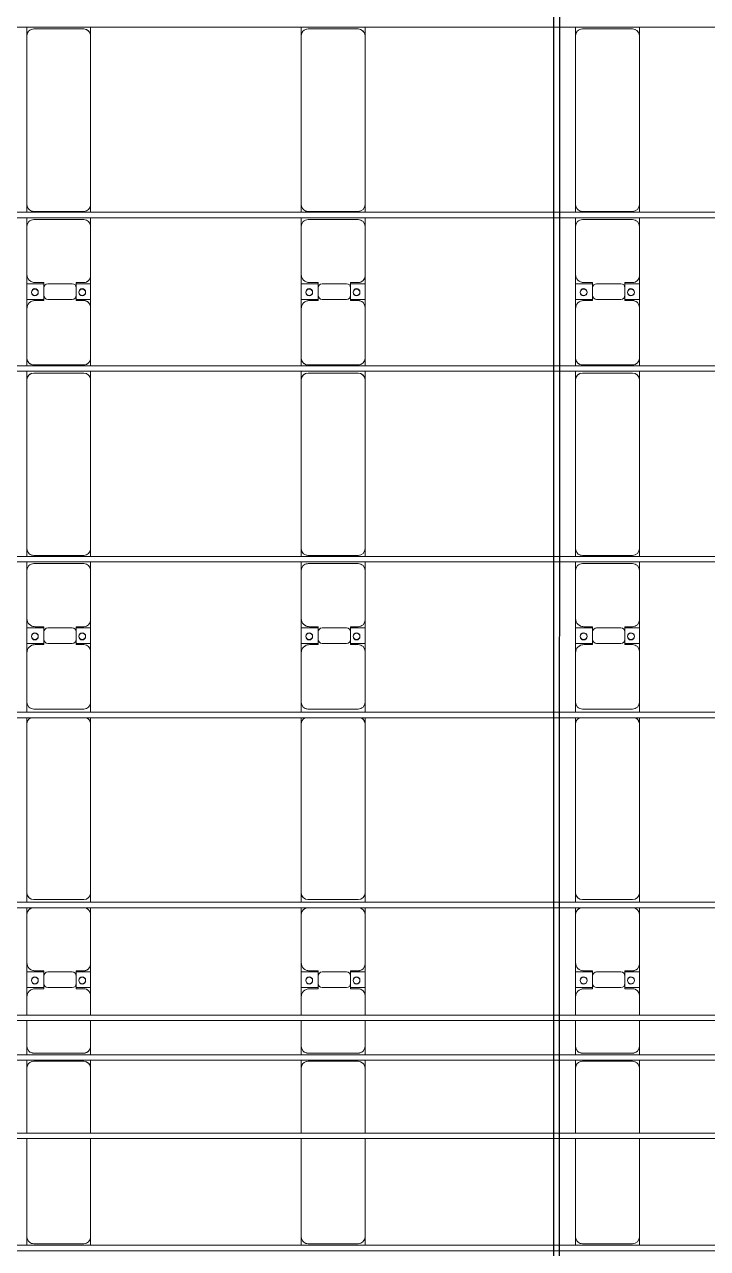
# Model space of a CAD drawing. Header units: millimetres. Extents: x -147246 to 112336, y -213734 to -86506.
# Drawn here: x -84365 to -79386, y -169893 to -160965 of the extents above; entities that cross this region are included whole.
import ezdxf

# ---------------------------------------------------------------- set-up
doc = ezdxf.new("R2010")
doc.units = ezdxf.units.MM
doc.layers.add('A-GENM', color=13, linetype='Continuous', lineweight=9)
doc.layers.add('S-BEAM', color=12, linetype='Continuous', lineweight=9)

# ---------------------------------------------------------------- blocks, each defined once
blk = doc.blocks.new('Dầm C52 - Dầm C52-18787-BỐ TRÍ KHUNG KẾT CẤU BÈ PIN 05')
at = {"layer": 'S-BEAM', "color": 1}
blk.add_line((-74474.3, 20), (74474.3, 20), dxfattribs=at)
blk = doc.blocks.new('Dầm C52 - Dầm C52-18788-BỐ TRÍ KHUNG KẾT CẤU BÈ PIN 05')
at = {"layer": 'S-BEAM', "color": 1}
for p, q in [((-74474.3, 20), (74474.3, 20)), ((74474.3, -20), (-74474.3, -20))]:
    blk.add_line(p, q, dxfattribs=at)
blk = doc.blocks.new('Dầm C52 - Dầm C52-18789-BỐ TRÍ KHUNG KẾT CẤU BÈ PIN 05')
at = {"layer": 'S-BEAM', "color": 1}
for p, q in [((-74474.3, 20), (74474.3, 20)), ((74474.3, -20), (-74474.3, -20))]:
    blk.add_line(p, q, dxfattribs=at)
blk = doc.blocks.new('Dầm C52 - Dầm C52-18790-BỐ TRÍ KHUNG KẾT CẤU BÈ PIN 05')
at = {"layer": 'S-BEAM', "color": 1}
for p, q in [((-74474.3, 20), (74474.3, 20)), ((74474.3, -20), (-74474.3, -20))]:
    blk.add_line(p, q, dxfattribs=at)
blk = doc.blocks.new('Dầm C52 - Hộp 40x60-25898-BỐ TRÍ KHUNG KẾT CẤU BÈ PIN 05')
at = {"layer": 'S-BEAM', "color": 3, "lineweight": 25}
for p, q in [((-55982.1, 20), (55982.1, 20)), ((55982.1, -20), (-55982.1, -20))]:
    blk.add_line(p, q, dxfattribs=at)
blk = doc.blocks.new('Dai phao do pin - DẢI PHAO ĐỠ PIN-V7-BỐ TRÍ KHUNG KẾT CẤU BÈ PIN 05')
at = {"layer": 'A-GENM', "color": 7}
for p, q in [((31948.5, 241.6), (32009.7, 241.6)), ((31959.7, 191.6), (31959.7, -173.4)), ((32727.3, 241.6), (32009.7, 241.6)), ((33240.3, 241.6), (32767.3, 241.6)), ((33240.3, 241.6), (33298.5, 241.6)), ((33290.3, -173.4), (33290.3, 191.6)), ((33338.5, 241.6), (33399.7, 241.6)), ((33349.7, 191.6), (33349.7, -173.4)), ((33587.3, 241.6), (33399.7, 241.6)), ((33759.7, 241.6), (33627.3, 241.6)), ((33759.7, 241.6), (33942.2, 241.6)), ((33819.7, 118.2), (33819.7, 181.6)), ((33827.8, 241.6), (34010.3, 241.6)), ((33827.8, 118.2), (33827.8, 241.6)), ((33942.2, 241.6), (33942.2, 118.2)), ((33950.3, 181.6), (33950.3, 118.2)), ((34360.3, 241.6), (34010.3, 241.6)), ((34360.3, 241.6), (34410.8, 241.6)), ((34410.3, -173.4), (34410.3, 191.6)), ((34450.8, 241.6), (34519.7, 241.6)), ((34469.7, 191.6), (34469.7, -173.4)), ((35750.3, 241.6), (34519.7, 241.6)), ((35750.3, 241.6), (35795.8, 241.6)), ((35835.8, 241.6), (35909.7, 241.6)), ((35859.7, 191.6), (35859.7, -173.4)), ((36269.7, 241.6), (35909.7, 241.6)), ((36269.7, 241.6), (36452.2, 241.6)), ((36329.7, 118.2), (36329.7, 181.6)), ((36337.8, 241.6), (36520.3, 241.6)), ((36337.8, 118.2), (36337.8, 241.6)), ((36452.2, 241.6), (36452.2, 118.2)), ((36460.3, 181.6), (36460.3, 118.2)), ((36870.3, 241.6), (36520.3, 241.6)), ((36870.3, 241.6), (36933.2, 241.6)), ((36920.3, -173.4), (36920.3, 191.6)), ((36973.2, 241.6), (37029.7, 241.6)), ((36979.7, 191.6), (36979.7, -173.4)), ((38260.3, 241.6), (37029.7, 241.6)), ((38260.3, 241.6), (38323.2, 241.6)), ((38310.3, -173.4), (38310.3, 191.6)), ((38363.2, 241.6), (38419.7, 241.6)), ((38369.7, 191.6), (38369.7, -173.4)), ((38779.7, 241.6), (38419.7, 241.6)), ((38779.7, 241.6), (38962.2, 241.6)), ((38839.7, 118.2), (38839.7, 181.6)), ((38847.8, 241.6), (39030.3, 241.6)), ((38847.8, 118.2), (38847.8, 241.6)), ((38962.2, 241.6), (38962.2, 118.2)), ((38970.3, 181.6), (38970.3, 118.2)), ((39380.3, 241.6), (39030.3, 241.6)), ((39380.3, 241.6), (39443.2, 241.6)), ((39430.3, -173.4), (39430.3, 191.6)), ((39483.2, 241.6), (39539.7, 241.6)), ((39489.7, 191.6), (39489.7, -173.4)), ((40770.3, 241.6), (39539.7, 241.6)), ((40770.3, 241.6), (40833.2, 241.6)), ((40820.3, -173.4), (40820.3, 191.6)), ((33912.2, 118.2), (33819.7, 118.2)), ((33950.3, 118.2), (33857.8, 118.2)), ((36422.2, 118.2), (36329.7, 118.2)), ((36460.3, 118.2), (36367.8, 118.2)), ((38932.2, 118.2), (38839.7, 118.2)), ((38970.3, 118.2), (38877.8, 118.2)), ((33827.8, 88.2), (33827.8, -88.2)), ((33942.2, -88.2), (33942.2, 88.2)), ((36337.8, 88.2), (36337.8, -88.2)), ((36452.2, -88.2), (36452.2, 88.2)), ((38847.8, 88.2), (38847.8, -88.2)), ((38962.2, -88.2), (38962.2, 88.2)), ((33819.7, -173.4), (33819.7, -118.2)), ((33819.7, -118.2), (33912.2, -118.2)), ((33827.8, -223.4), (33827.8, -118.2)), ((33857.8, -118.2), (33950.3, -118.2)), ((33942.2, -118.2), (33942.2, -223.4)), ((33950.3, -118.2), (33950.3, -173.4)), ((36329.7, -173.4), (36329.7, -118.2)), ((36329.7, -118.2), (36422.2, -118.2)), ((36337.8, -223.4), (36337.8, -118.2)), ((36367.8, -118.2), (36460.3, -118.2)), ((36452.2, -118.2), (36452.2, -223.4)), ((36460.3, -118.2), (36460.3, -173.4)), ((38839.7, -173.4), (38839.7, -118.2)), ((38839.7, -118.2), (38932.2, -118.2)), ((38847.8, -223.4), (38847.8, -118.2)), ((38877.8, -118.2), (38970.3, -118.2)), ((38962.2, -118.2), (38962.2, -223.4)), ((38970.3, -118.2), (38970.3, -173.4)), ((32009.7, -223.4), (31948.5, -223.4)), ((32009.7, -223.4), (32727.3, -223.4)), ((32767.3, -223.4), (33240.3, -223.4)), ((33298.5, -223.4), (33240.3, -223.4)), ((33399.7, -223.4), (33338.5, -223.4)), ((33399.7, -223.4), (33587.3, -223.4)), ((33627.3, -223.4), (33769.7, -223.4)), ((33942.2, -223.4), (33769.7, -223.4)), ((34000.3, -223.4), (33827.8, -223.4)), ((34000.3, -223.4), (34360.3, -223.4)), ((34410.8, -223.4), (34360.3, -223.4)), ((34519.7, -223.4), (34450.8, -223.4)), ((34519.7, -223.4), (35750.3, -223.4)), ((35795.8, -223.4), (35750.3, -223.4)), ((35909.7, -223.4), (35835.8, -223.4)), ((35909.7, -223.4), (36279.7, -223.4)), ((36452.2, -223.4), (36279.7, -223.4)), ((36510.3, -223.4), (36337.8, -223.4)), ((36510.3, -223.4), (36870.3, -223.4)), ((36933.2, -223.4), (36870.3, -223.4)), ((37029.7, -223.4), (36973.2, -223.4)), ((37029.7, -223.4), (38260.3, -223.4)), ((38323.2, -223.4), (38260.3, -223.4)), ((38419.7, -223.4), (38363.2, -223.4)), ((38419.7, -223.4), (38789.7, -223.4)), ((38962.2, -223.4), (38791, -223.4)), ((39020.3, -223.4), (38847.8, -223.4)), ((39020.3, -223.4), (39380.3, -223.4)), ((39443.2, -223.4), (39380.3, -223.4)), ((39539.7, -223.4), (39483.2, -223.4)), ((39539.7, -223.4), (40770.3, -223.4)), ((40833.2, -223.4), (40770.3, -223.4))]:
    blk.add_line(p, q, dxfattribs=at)
for centre, radius, start, end in [((32009.7, 191.6), 50, 90, 180), ((32009.7, 191.6), 50, 105, 180), ((33240.3, 191.6), 50, 360, 90), ((33240.3, 191.6), 50, 15, 90), ((33399.7, 191.6), 50, 90, 180), ((33399.7, 191.6), 50, 135, 180), ((33759.7, 181.6), 60, 360, 90), ((33759.7, 181.6), 60, 360, 30), ((33878.6, 183.2), 25, 0, 180), ((33878.6, 183.2), 25, 180, 0), ((33881.4, 183.2), 25, 0, 180), ((33881.4, 183.2), 25, 180, 0), ((34010.3, 181.6), 60, 90, 180), ((34010.3, 181.6), 60, 150, 180), ((34360.3, 191.6), 50, 360, 90), ((34360.3, 191.6), 50, 360, 45), ((34519.7, 191.6), 50, 90, 180), ((34519.7, 191.6), 50, 105, 180), ((35750.3, 191.6), 50, 30, 90), ((35750.3, 191.6), 50, 30, 90), ((35909.7, 191.6), 50, 90, 180), ((35909.7, 191.6), 50, 135, 180), ((36269.7, 181.6), 60, 360, 90), ((36269.7, 181.6), 60, 360, 30), ((36388.6, 183.2), 25, 0, 180), ((36388.6, 183.2), 25, 180, 0), ((36391.4, 183.2), 25, 0, 180), ((36391.4, 183.2), 25, 180, 0), ((36520.3, 181.6), 60, 90, 180), ((36520.3, 181.6), 60, 150, 180), ((36870.3, 191.6), 50, 0, 90), ((36870.3, 191.6), 50, 0, 45), ((37029.7, 191.6), 50, 90, 180), ((37029.7, 191.6), 50, 105, 180), ((38260.3, 191.6), 50, 360, 90), ((38260.3, 191.6), 50, 15, 90), ((38419.7, 191.6), 50, 90, 180), ((38419.7, 191.6), 50, 135, 180), ((38779.7, 181.6), 60, 360, 90), ((38779.7, 181.6), 60, 360, 30), ((38898.6, 183.2), 25, 0, 180), ((38898.6, 183.2), 25, 180, 360), ((38901.4, 183.2), 25, 360, 180), ((38901.4, 183.2), 25, 180, 360), ((39030.3, 181.6), 60, 90, 180), ((39030.3, 181.6), 60, 150, 180), ((39380.3, 191.6), 50, 0, 90), ((39380.3, 191.6), 50, 0, 45), ((39539.7, 191.6), 50, 90, 180), ((39539.7, 191.6), 50, 105, 180), ((40770.3, 191.6), 50, 0, 90), ((40770.3, 191.6), 50, 15, 90), ((33857.8, 88.2), 30, 90, 180), ((33912.2, 88.2), 30, 360, 90), ((36367.8, 88.2), 30, 90, 180), ((36422.2, 88.2), 30, 0, 90), ((38877.8, 88.2), 30, 90, 180), ((38932.2, 88.2), 30, 0, 90), ((33857.8, -88.2), 30, 180, 270), ((33912.2, -88.2), 30, 270, 360), ((36367.8, -88.2), 30, 180, 270), ((36422.2, -88.2), 30, 270, 360), ((38877.8, -88.2), 30, 180, 270), ((38932.2, -88.2), 30, 270, 0), ((32009.7, -173.4), 50, 180, 270), ((32009.7, -173.4), 50, 180, 270), ((33240.3, -173.4), 50, 270, 0), ((33240.3, -173.4), 50, 285, 0), ((33399.7, -173.4), 50, 180, 270), ((33399.7, -173.4), 50, 180, 225), ((33769.7, -173.4), 50, 270, 360), ((33769.7, -173.4), 50, 315, 360), ((33878.6, -161.8), 25, 0, 180), ((33878.6, -161.8), 25, 180, 0), ((33881.4, -161.8), 25, 0, 180), ((33881.4, -161.8), 25, 180, 0), ((34000.3, -173.4), 50, 180, 270), ((34000.3, -173.4), 50, 180, 225), ((34360.3, -173.4), 50, 270, 0), ((34360.3, -173.4), 50, 315, 360), ((34519.7, -173.4), 50, 180, 270), ((34519.7, -173.4), 50, 180, 270), ((35909.7, -173.4), 50, 180, 270), ((35909.7, -173.4), 50, 180, 225), ((36279.7, -173.4), 50, 270, 360), ((36279.7, -173.4), 50, 315, 0), ((36388.6, -161.8), 25, 0, 180), ((36388.6, -161.8), 25, 180, 0), ((36391.4, -161.8), 25, 0, 180), ((36391.4, -161.8), 25, 180, 0), ((36510.3, -173.4), 50, 180, 270), ((36510.3, -173.4), 50, 180, 225), ((36870.3, -173.4), 50, 270, 0), ((36870.3, -173.4), 50, 315, 360), ((37029.7, -173.4), 50, 180, 270), ((37029.7, -173.4), 50, 180, 270), ((38260.3, -173.4), 50, 270, 360), ((38260.3, -173.4), 50, 285, 360), ((38419.7, -173.4), 50, 180, 270), ((38419.7, -173.4), 50, 180, 225), ((38789.7, -173.4), 50, 270, 0), ((38789.7, -173.4), 50, 315, 0), ((38898.6, -161.8), 25, 360, 180), ((38898.6, -161.8), 25, 180, 360), ((38901.4, -161.8), 25, 0, 180), ((38901.4, -161.8), 25, 180, 360), ((39020.3, -173.4), 50, 180, 270), ((39020.3, -173.4), 50, 180, 225), ((39380.3, -173.4), 50, 270, 0), ((39380.3, -173.4), 50, 315, 0), ((39539.7, -173.4), 50, 180, 270), ((39539.7, -173.4), 50, 180, 270), ((40770.3, -173.4), 50, 270, 360), ((40770.3, -173.4), 50, 285, 0), ((35750.3, -173.4), 50, 270, 330), ((35750.3, -173.4), 50, 285, 330)]:
    blk.add_arc(centre, radius, start, end, dxfattribs=at)
blk = doc.blocks.new('Dai phao do pin - DẢI PHAO ĐỠ PIN-V8-BỐ TRÍ KHUNG KẾT CẤU BÈ PIN 05')
at = {"layer": 'A-GENM', "color": 7}
for p, q in [((31948.5, 241.6), (32009.7, 241.6)), ((31959.7, 191.6), (31959.7, -173.4)), ((32727.3, 241.6), (32009.7, 241.6)), ((33240.3, 241.6), (32767.3, 241.6)), ((33240.3, 241.6), (33298.5, 241.6)), ((33290.3, -173.4), (33290.3, 191.6)), ((33338.5, 241.6), (33399.7, 241.6)), ((33349.7, 191.6), (33349.7, -173.4)), ((33587.3, 241.6), (33399.7, 241.6)), ((33759.7, 241.6), (33627.3, 241.6)), ((33759.7, 241.6), (33942.2, 241.6)), ((33819.7, 118.2), (33819.7, 181.6)), ((33827.8, 241.6), (34010.3, 241.6)), ((33827.8, 118.2), (33827.8, 241.6)), ((33942.2, 241.6), (33942.2, 118.2)), ((33950.3, 181.6), (33950.3, 118.2)), ((34360.3, 241.6), (34010.3, 241.6)), ((34360.3, 241.6), (34410.8, 241.6)), ((34410.3, -173.4), (34410.3, 191.6)), ((34450.8, 241.6), (34519.7, 241.6)), ((34469.7, 191.6), (34469.7, -173.4)), ((35750.3, 241.6), (34519.7, 241.6)), ((35750.3, 241.6), (35795.8, 241.6)), ((35835.8, 241.6), (35909.7, 241.6)), ((35859.7, 191.6), (35859.7, -173.4)), ((36269.7, 241.6), (35909.7, 241.6)), ((36269.7, 241.6), (36452.2, 241.6)), ((36329.7, 118.2), (36329.7, 181.6)), ((36337.8, 241.6), (36520.3, 241.6)), ((36337.8, 118.2), (36337.8, 241.6)), ((36452.2, 241.6), (36452.2, 118.2)), ((36460.3, 181.6), (36460.3, 118.2)), ((36870.3, 241.6), (36520.3, 241.6)), ((36870.3, 241.6), (36933.2, 241.6)), ((36920.3, -173.4), (36920.3, 191.6)), ((36973.2, 241.6), (37029.7, 241.6)), ((36979.7, 191.6), (36979.7, -173.4)), ((38260.3, 241.6), (37029.7, 241.6)), ((38260.3, 241.6), (38323.2, 241.6)), ((38310.3, -173.4), (38310.3, 191.6)), ((38363.2, 241.6), (38419.7, 241.6)), ((38369.7, 191.6), (38369.7, -173.4)), ((38779.7, 241.6), (38419.7, 241.6)), ((38779.7, 241.6), (38962.2, 241.6)), ((38839.7, 118.2), (38839.7, 181.6)), ((38847.8, 241.6), (39030.3, 241.6)), ((38847.8, 118.2), (38847.8, 241.6)), ((38962.2, 241.6), (38962.2, 118.2)), ((38970.3, 181.6), (38970.3, 118.2)), ((39380.3, 241.6), (39030.3, 241.6)), ((39380.3, 241.6), (39443.2, 241.6)), ((39430.3, -173.4), (39430.3, 191.6)), ((39483.2, 241.6), (39539.7, 241.6)), ((39489.7, 191.6), (39489.7, -173.4)), ((40770.3, 241.6), (39539.7, 241.6)), ((40770.3, 241.6), (40833.2, 241.6)), ((40820.3, -173.4), (40820.3, 191.6)), ((33912.2, 118.2), (33819.7, 118.2)), ((33950.3, 118.2), (33857.8, 118.2)), ((36422.2, 118.2), (36329.7, 118.2)), ((36460.3, 118.2), (36367.8, 118.2)), ((38932.2, 118.2), (38839.7, 118.2)), ((38970.3, 118.2), (38877.8, 118.2)), ((33827.8, 88.2), (33827.8, -88.2)), ((33942.2, -88.2), (33942.2, 88.2)), ((36337.8, 88.2), (36337.8, -88.2)), ((36452.2, -88.2), (36452.2, 88.2)), ((38847.8, 88.2), (38847.8, -88.2)), ((38962.2, -88.2), (38962.2, 88.2)), ((33819.7, -173.4), (33819.7, -118.2)), ((33819.7, -118.2), (33912.2, -118.2)), ((33827.8, -223.4), (33827.8, -118.2)), ((33857.8, -118.2), (33950.3, -118.2)), ((33942.2, -118.2), (33942.2, -223.4)), ((33950.3, -118.2), (33950.3, -173.4)), ((36329.7, -173.4), (36329.7, -118.2)), ((36329.7, -118.2), (36422.2, -118.2)), ((36337.8, -223.4), (36337.8, -118.2)), ((36367.8, -118.2), (36460.3, -118.2)), ((36452.2, -118.2), (36452.2, -223.4)), ((36460.3, -118.2), (36460.3, -173.4)), ((38839.7, -173.4), (38839.7, -118.2)), ((38839.7, -118.2), (38932.2, -118.2)), ((38847.8, -223.4), (38847.8, -118.2)), ((38877.8, -118.2), (38970.3, -118.2)), ((38962.2, -118.2), (38962.2, -223.4)), ((38970.3, -118.2), (38970.3, -173.4)), ((32009.7, -223.4), (31948.5, -223.4)), ((32009.7, -223.4), (32727.3, -223.4)), ((32767.3, -223.4), (33240.3, -223.4)), ((33298.5, -223.4), (33240.3, -223.4)), ((33399.7, -223.4), (33338.5, -223.4)), ((33399.7, -223.4), (33587.3, -223.4)), ((33627.3, -223.4), (33769.7, -223.4)), ((33942.2, -223.4), (33769.7, -223.4)), ((34000.3, -223.4), (33827.8, -223.4)), ((34000.3, -223.4), (34360.3, -223.4)), ((34410.8, -223.4), (34360.3, -223.4)), ((34519.7, -223.4), (34450.8, -223.4)), ((34519.7, -223.4), (35750.3, -223.4)), ((35795.8, -223.4), (35750.3, -223.4)), ((35909.7, -223.4), (35835.8, -223.4)), ((35909.7, -223.4), (36279.7, -223.4)), ((36452.2, -223.4), (36279.7, -223.4)), ((36510.3, -223.4), (36337.8, -223.4)), ((36510.3, -223.4), (36870.3, -223.4)), ((36933.2, -223.4), (36870.3, -223.4)), ((37029.7, -223.4), (36973.2, -223.4)), ((37029.7, -223.4), (38260.3, -223.4)), ((38323.2, -223.4), (38260.3, -223.4)), ((38419.7, -223.4), (38363.2, -223.4)), ((38419.7, -223.4), (38789.7, -223.4)), ((38962.2, -223.4), (38791, -223.4)), ((39020.3, -223.4), (38847.8, -223.4)), ((39020.3, -223.4), (39380.3, -223.4)), ((39443.2, -223.4), (39380.3, -223.4)), ((39539.7, -223.4), (39483.2, -223.4)), ((39539.7, -223.4), (40770.3, -223.4)), ((40833.2, -223.4), (40770.3, -223.4))]:
    blk.add_line(p, q, dxfattribs=at)
for centre, radius, start, end in [((32009.7, 191.6), 50, 90, 180), ((32009.7, 191.6), 50, 105, 180), ((33240.3, 191.6), 50, 360, 90), ((33240.3, 191.6), 50, 15, 90), ((33399.7, 191.6), 50, 90, 180), ((33399.7, 191.6), 50, 135, 180), ((33759.7, 181.6), 60, 360, 90), ((33759.7, 181.6), 60, 360, 30), ((33878.6, 183.2), 25, 0, 180), ((33878.6, 183.2), 25, 180, 0), ((33881.4, 183.2), 25, 0, 180), ((33881.4, 183.2), 25, 180, 0), ((34010.3, 181.6), 60, 90, 180), ((34010.3, 181.6), 60, 150, 180), ((34360.3, 191.6), 50, 360, 90), ((34360.3, 191.6), 50, 6.15544, 45), ((34519.7, 191.6), 50, 90, 180), ((34519.7, 191.6), 50, 105, 173.84428), ((35750.3, 191.6), 50, 30, 90), ((35750.3, 191.6), 50, 30, 90), ((35909.7, 191.6), 50, 90, 180), ((35909.7, 191.6), 50, 135, 173.83784), ((36269.7, 181.6), 60, 360, 90), ((36269.7, 181.6), 60, 360, 30), ((36388.6, 183.2), 25, 0, 180), ((36388.6, 183.2), 25, 180, 0), ((36391.4, 183.2), 25, 0, 180), ((36391.4, 183.2), 25, 180, 0), ((36520.3, 181.6), 60, 90, 180), ((36520.3, 181.6), 60, 150, 180), ((36870.3, 191.6), 50, 0, 90), ((36870.3, 191.6), 50, 6.16707, 45), ((37029.7, 191.6), 50, 90, 180), ((37029.7, 191.6), 50, 105, 173.83265), ((38260.3, 191.6), 50, 360, 90), ((38260.3, 191.6), 50, 15, 90), ((38419.7, 191.6), 50, 90, 180), ((38419.7, 191.6), 50, 135, 173.82621), ((38779.7, 181.6), 60, 360, 90), ((38779.7, 181.6), 60, 360, 30), ((38898.6, 183.2), 25, 0, 180), ((38898.6, 183.2), 25, 180, 360), ((38901.4, 183.2), 25, 360, 180), ((38901.4, 183.2), 25, 180, 360), ((39030.3, 181.6), 60, 90, 180), ((39030.3, 181.6), 60, 150, 180), ((39380.3, 191.6), 50, 0, 90), ((39380.3, 191.6), 50, 0, 45), ((39539.7, 191.6), 50, 90, 180), ((39539.7, 191.6), 50, 105, 180), ((40770.3, 191.6), 50, 0, 90), ((40770.3, 191.6), 50, 15, 90), ((33857.8, 88.2), 30, 90, 180), ((33912.2, 88.2), 30, 360, 90), ((36367.8, 88.2), 30, 90, 180), ((36422.2, 88.2), 30, 0, 90), ((38877.8, 88.2), 30, 90, 180), ((38932.2, 88.2), 30, 0, 90), ((33857.8, -88.2), 30, 180, 270), ((33912.2, -88.2), 30, 270, 360), ((36367.8, -88.2), 30, 180, 270), ((36422.2, -88.2), 30, 270, 360), ((38877.8, -88.2), 30, 180, 270), ((38932.2, -88.2), 30, 270, 0), ((32009.7, -173.4), 50, 180, 270), ((32009.7, -173.4), 50, 180, 270), ((33240.3, -173.4), 50, 270, 0), ((33240.3, -173.4), 50, 285, 0), ((33399.7, -173.4), 50, 180, 270), ((33399.7, -173.4), 50, 180, 225), ((33769.7, -173.4), 50, 270, 360), ((33769.7, -173.4), 50, 315, 360), ((33878.6, -161.8), 25, 0, 180), ((33878.6, -161.8), 25, 180, 0), ((33881.4, -161.8), 25, 0, 180), ((33881.4, -161.8), 25, 180, 0), ((34000.3, -173.4), 50, 180, 270), ((34000.3, -173.4), 50, 180, 225), ((34360.3, -173.4), 50, 270, 0), ((34360.3, -173.4), 50, 315, 360), ((34519.7, -173.4), 50, 180, 270), ((34519.7, -173.4), 50, 180, 270), ((35909.7, -173.4), 50, 180, 270), ((35909.7, -173.4), 50, 180, 225), ((36279.7, -173.4), 50, 270, 360), ((36279.7, -173.4), 50, 315, 0), ((36388.6, -161.8), 25, 0, 180), ((36388.6, -161.8), 25, 180, 0), ((36391.4, -161.8), 25, 0, 180), ((36391.4, -161.8), 25, 180, 0), ((36510.3, -173.4), 50, 180, 270), ((36510.3, -173.4), 50, 180, 225), ((36870.3, -173.4), 50, 270, 0), ((36870.3, -173.4), 50, 315, 360), ((37029.7, -173.4), 50, 180, 270), ((37029.7, -173.4), 50, 180, 270), ((38260.3, -173.4), 50, 270, 360), ((38260.3, -173.4), 50, 285, 360), ((38419.7, -173.4), 50, 180, 270), ((38419.7, -173.4), 50, 180, 225), ((38789.7, -173.4), 50, 270, 0), ((38789.7, -173.4), 50, 315, 0), ((38898.6, -161.8), 25, 360, 180), ((38898.6, -161.8), 25, 180, 360), ((38901.4, -161.8), 25, 0, 180), ((38901.4, -161.8), 25, 180, 360), ((39020.3, -173.4), 50, 180, 270), ((39020.3, -173.4), 50, 180, 225), ((39380.3, -173.4), 50, 270, 0), ((39380.3, -173.4), 50, 315, 0), ((39539.7, -173.4), 50, 180, 270), ((39539.7, -173.4), 50, 180, 270), ((40770.3, -173.4), 50, 270, 360), ((40770.3, -173.4), 50, 285, 0), ((35750.3, -173.4), 50, 270, 330), ((35750.3, -173.4), 50, 285, 330)]:
    blk.add_arc(centre, radius, start, end, dxfattribs=at)
blk = doc.blocks.new('Dai phao do pin - DẢI PHAO ĐỠ PIN-V9-BỐ TRÍ KHUNG KẾT CẤU BÈ PIN 05')
at = {"layer": 'A-GENM', "color": 7}
for p, q in [((31948.5, 241.6), (32009.7, 241.6)), ((31959.7, 191.6), (31959.7, -173.4)), ((32727.3, 241.6), (32009.7, 241.6)), ((33240.3, 241.6), (32767.3, 241.6)), ((33240.3, 241.6), (33298.5, 241.6)), ((33290.3, -173.4), (33290.3, 191.6)), ((33338.5, 241.6), (33399.7, 241.6)), ((33349.7, 191.6), (33349.7, -173.4)), ((33587.3, 241.6), (33399.7, 241.6)), ((33759.7, 241.6), (33627.3, 241.6)), ((33759.7, 241.6), (33942.2, 241.6)), ((33819.7, 118.2), (33819.7, 181.6)), ((33827.8, 241.6), (34010.3, 241.6)), ((33827.8, 118.2), (33827.8, 241.6)), ((33942.2, 241.6), (33942.2, 118.2)), ((33950.3, 181.6), (33950.3, 118.2)), ((34360.3, 241.6), (34010.3, 241.6)), ((34360.3, 241.6), (34410.8, 241.6)), ((34410.3, -173.4), (34410.3, 191.6)), ((34450.8, 241.6), (34519.7, 241.6)), ((34469.7, 191.6), (34469.7, -173.4)), ((35750.3, 241.6), (34519.7, 241.6)), ((35750.3, 241.6), (35795.8, 241.6)), ((35835.8, 241.6), (35909.7, 241.6)), ((35859.7, 191.6), (35859.7, -173.4)), ((36269.7, 241.6), (35909.7, 241.6)), ((36269.7, 241.6), (36452.2, 241.6)), ((36329.7, 118.2), (36329.7, 181.6)), ((36337.8, 241.6), (36520.3, 241.6)), ((36337.8, 118.2), (36337.8, 241.6)), ((36452.2, 241.6), (36452.2, 118.2)), ((36460.3, 181.6), (36460.3, 118.2)), ((36870.3, 241.6), (36520.3, 241.6)), ((36870.3, 241.6), (36933.2, 241.6)), ((36920.3, -173.4), (36920.3, 191.6)), ((36973.2, 241.6), (37029.7, 241.6)), ((36979.7, 191.6), (36979.7, -173.4)), ((38260.3, 241.6), (37029.7, 241.6)), ((38260.3, 241.6), (38323.2, 241.6)), ((38310.3, -173.4), (38310.3, 191.6)), ((38363.2, 241.6), (38419.7, 241.6)), ((38369.7, 191.6), (38369.7, -173.4)), ((38779.7, 241.6), (38419.7, 241.6)), ((38779.7, 241.6), (38962.2, 241.6)), ((38839.7, 118.2), (38839.7, 181.6)), ((38847.8, 241.6), (39030.3, 241.6)), ((38847.8, 118.2), (38847.8, 241.6)), ((38962.2, 241.6), (38962.2, 118.2)), ((38970.3, 181.6), (38970.3, 118.2)), ((39380.3, 241.6), (39030.3, 241.6)), ((39380.3, 241.6), (39443.2, 241.6)), ((39430.3, -173.4), (39430.3, 191.6)), ((39483.2, 241.6), (39539.7, 241.6)), ((39489.7, 191.6), (39489.7, -173.4)), ((40770.3, 241.6), (39539.7, 241.6)), ((40770.3, 241.6), (40833.2, 241.6)), ((40820.3, -173.4), (40820.3, 191.6)), ((33912.2, 118.2), (33819.7, 118.2)), ((33950.3, 118.2), (33857.8, 118.2)), ((36422.2, 118.2), (36329.7, 118.2)), ((36460.3, 118.2), (36367.8, 118.2)), ((38932.2, 118.2), (38839.7, 118.2)), ((38970.3, 118.2), (38877.8, 118.2)), ((33827.8, 88.2), (33827.8, -88.2)), ((33942.2, -88.2), (33942.2, 88.2)), ((36337.8, 88.2), (36337.8, -88.2)), ((36452.2, -88.2), (36452.2, 88.2)), ((38847.8, 88.2), (38847.8, -88.2)), ((38962.2, -88.2), (38962.2, 88.2)), ((33819.7, -173.4), (33819.7, -118.2)), ((33819.7, -118.2), (33912.2, -118.2)), ((33827.8, -223.4), (33827.8, -118.2)), ((33857.8, -118.2), (33950.3, -118.2)), ((33942.2, -118.2), (33942.2, -223.4)), ((33950.3, -118.2), (33950.3, -173.4)), ((36329.7, -173.4), (36329.7, -118.2)), ((36329.7, -118.2), (36422.2, -118.2)), ((36337.8, -223.4), (36337.8, -118.2)), ((36367.8, -118.2), (36460.3, -118.2)), ((36452.2, -118.2), (36452.2, -223.4)), ((36460.3, -118.2), (36460.3, -173.4)), ((38839.7, -173.4), (38839.7, -118.2)), ((38839.7, -118.2), (38932.2, -118.2)), ((38847.8, -223.4), (38847.8, -118.2)), ((38877.8, -118.2), (38970.3, -118.2)), ((38962.2, -118.2), (38962.2, -223.4)), ((38970.3, -118.2), (38970.3, -173.4)), ((32009.7, -223.4), (31948.5, -223.4)), ((32009.7, -223.4), (32727.3, -223.4)), ((32767.3, -223.4), (33240.3, -223.4)), ((33298.5, -223.4), (33240.3, -223.4)), ((33399.7, -223.4), (33338.5, -223.4)), ((33399.7, -223.4), (33587.3, -223.4)), ((33627.3, -223.4), (33769.7, -223.4)), ((33942.2, -223.4), (33769.7, -223.4)), ((34000.3, -223.4), (33827.8, -223.4)), ((34000.3, -223.4), (34360.3, -223.4)), ((34410.8, -223.4), (34360.3, -223.4)), ((34519.7, -223.4), (34450.8, -223.4)), ((34519.7, -223.4), (35750.3, -223.4)), ((35795.8, -223.4), (35750.3, -223.4)), ((35909.7, -223.4), (35835.8, -223.4)), ((35909.7, -223.4), (36279.7, -223.4)), ((36452.2, -223.4), (36279.7, -223.4)), ((36510.3, -223.4), (36337.8, -223.4)), ((36510.3, -223.4), (36870.3, -223.4)), ((36933.2, -223.4), (36870.3, -223.4)), ((37029.7, -223.4), (36973.2, -223.4)), ((37029.7, -223.4), (38260.3, -223.4)), ((38323.2, -223.4), (38260.3, -223.4)), ((38419.7, -223.4), (38363.2, -223.4)), ((38419.7, -223.4), (38789.7, -223.4)), ((38962.2, -223.4), (38791, -223.4)), ((39020.3, -223.4), (38847.8, -223.4)), ((39020.3, -223.4), (39380.3, -223.4)), ((39443.2, -223.4), (39380.3, -223.4)), ((39539.7, -223.4), (39483.2, -223.4)), ((39539.7, -223.4), (40770.3, -223.4)), ((40833.2, -223.4), (40770.3, -223.4))]:
    blk.add_line(p, q, dxfattribs=at)
for centre, radius, start, end in [((32009.7, 191.6), 50, 90, 180), ((32009.7, 191.6), 50, 105, 180), ((33240.3, 191.6), 50, 360, 90), ((33240.3, 191.6), 50, 15, 90), ((33399.7, 191.6), 50, 90, 180), ((33399.7, 191.6), 50, 135, 180), ((33759.7, 181.6), 60, 360, 90), ((33759.7, 181.6), 60, 360, 30), ((33878.6, 183.2), 25, 0, 180), ((33878.6, 183.2), 25, 180, 0), ((33881.4, 183.2), 25, 0, 180), ((33881.4, 183.2), 25, 180, 0), ((34010.3, 181.6), 60, 90, 180), ((34010.3, 181.6), 60, 150, 180), ((34360.3, 191.6), 50, 360, 90), ((34360.3, 191.6), 50, 360, 45), ((34519.7, 191.6), 50, 90, 180), ((34519.7, 191.6), 50, 105, 180), ((35750.3, 191.6), 50, 30, 90), ((35750.3, 191.6), 50, 30, 90), ((35909.7, 191.6), 50, 90, 180), ((35909.7, 191.6), 50, 135, 180), ((36269.7, 181.6), 60, 360, 90), ((36269.7, 181.6), 60, 360, 30), ((36388.6, 183.2), 25, 0, 180), ((36388.6, 183.2), 25, 180, 0), ((36391.4, 183.2), 25, 0, 180), ((36391.4, 183.2), 25, 180, 0), ((36520.3, 181.6), 60, 90, 180), ((36520.3, 181.6), 60, 150, 180), ((36870.3, 191.6), 50, 0, 90), ((36870.3, 191.6), 50, 0, 45), ((37029.7, 191.6), 50, 90, 180), ((37029.7, 191.6), 50, 105, 180), ((38260.3, 191.6), 50, 360, 90), ((38260.3, 191.6), 50, 15, 90), ((38419.7, 191.6), 50, 90, 180), ((38419.7, 191.6), 50, 135, 180), ((38779.7, 181.6), 60, 360, 90), ((38779.7, 181.6), 60, 360, 30), ((38898.6, 183.2), 25, 0, 180), ((38898.6, 183.2), 25, 180, 360), ((38901.4, 183.2), 25, 360, 180), ((38901.4, 183.2), 25, 180, 360), ((39030.3, 181.6), 60, 90, 180), ((39030.3, 181.6), 60, 150, 180), ((39380.3, 191.6), 50, 0, 90), ((39380.3, 191.6), 50, 0, 45), ((39539.7, 191.6), 50, 90, 180), ((39539.7, 191.6), 50, 105, 180), ((40770.3, 191.6), 50, 0, 90), ((40770.3, 191.6), 50, 15, 90), ((33857.8, 88.2), 30, 90, 180), ((33912.2, 88.2), 30, 360, 90), ((36367.8, 88.2), 30, 90, 180), ((36422.2, 88.2), 30, 0, 90), ((38877.8, 88.2), 30, 90, 180), ((38932.2, 88.2), 30, 0, 90), ((33857.8, -88.2), 30, 180, 270), ((33912.2, -88.2), 30, 270, 360), ((36367.8, -88.2), 30, 180, 270), ((36422.2, -88.2), 30, 270, 360), ((38877.8, -88.2), 30, 180, 270), ((38932.2, -88.2), 30, 270, 0), ((32009.7, -173.4), 50, 180, 270), ((32009.7, -173.4), 50, 180, 270), ((33240.3, -173.4), 50, 270, 0), ((33240.3, -173.4), 50, 285, 0), ((33399.7, -173.4), 50, 180, 270), ((33399.7, -173.4), 50, 180, 225), ((33769.7, -173.4), 50, 270, 360), ((33769.7, -173.4), 50, 315, 360), ((33878.6, -161.8), 25, 0, 180), ((33878.6, -161.8), 25, 180, 0), ((33881.4, -161.8), 25, 0, 180), ((33881.4, -161.8), 25, 180, 0), ((34000.3, -173.4), 50, 180, 270), ((34000.3, -173.4), 50, 180, 225), ((34360.3, -173.4), 50, 270, 0), ((34360.3, -173.4), 50, 315, 360), ((34519.7, -173.4), 50, 180, 270), ((34519.7, -173.4), 50, 180, 270), ((35909.7, -173.4), 50, 180, 270), ((35909.7, -173.4), 50, 180, 225), ((36279.7, -173.4), 50, 270, 360), ((36279.7, -173.4), 50, 315, 0), ((36388.6, -161.8), 25, 0, 180), ((36388.6, -161.8), 25, 180, 0), ((36391.4, -161.8), 25, 0, 180), ((36391.4, -161.8), 25, 180, 0), ((36510.3, -173.4), 50, 180, 270), ((36510.3, -173.4), 50, 180, 225), ((36870.3, -173.4), 50, 270, 0), ((36870.3, -173.4), 50, 315, 360), ((37029.7, -173.4), 50, 180, 270), ((37029.7, -173.4), 50, 180, 270), ((38260.3, -173.4), 50, 270, 360), ((38260.3, -173.4), 50, 285, 360), ((38419.7, -173.4), 50, 180, 270), ((38419.7, -173.4), 50, 180, 225), ((38789.7, -173.4), 50, 270, 0), ((38789.7, -173.4), 50, 315, 0), ((38898.6, -161.8), 25, 360, 180), ((38898.6, -161.8), 25, 180, 360), ((38901.4, -161.8), 25, 0, 180), ((38901.4, -161.8), 25, 180, 360), ((39020.3, -173.4), 50, 180, 270), ((39020.3, -173.4), 50, 180, 225), ((39380.3, -173.4), 50, 270, 0), ((39380.3, -173.4), 50, 315, 0), ((39539.7, -173.4), 50, 180, 270), ((39539.7, -173.4), 50, 180, 270), ((40770.3, -173.4), 50, 270, 360), ((40770.3, -173.4), 50, 285, 0), ((35750.3, -173.4), 50, 270, 330), ((35750.3, -173.4), 50, 285, 330)]:
    blk.add_arc(centre, radius, start, end, dxfattribs=at)
blk = doc.blocks.new('Dầm C52 - Dầm C52-18923-BỐ TRÍ KHUNG KẾT CẤU BÈ PIN 05')
at = {"layer": 'S-BEAM', "color": 1}
for p, q in [((-52556.1, 20), (52556.1, 20)), ((52556.1, -20), (-52556.1, -20))]:
    blk.add_line(p, q, dxfattribs=at)
blk = doc.blocks.new('HOBANMONG_BEPIN 5_rvt-1-BỐ TRÍ KHUNG KẾT CẤU BÈ PIN 05')
at = {"layer": 'A-GENM', "color": 3, "lineweight": 25, "rotation": 89.99977101252024}
for name, p in [('Dai phao do pin - DẢI PHAO ĐỠ PIN-V7-BỐ TRÍ KHUNG KẾT CẤU BÈ PIN 05', (-84105.9, -201818)), ('Dai phao do pin - DẢI PHAO ĐỠ PIN-V8-BỐ TRÍ KHUNG KẾT CẤU BÈ PIN 05', (-82105.9, -201818)), ('Dai phao do pin - DẢI PHAO ĐỠ PIN-V9-BỐ TRÍ KHUNG KẾT CẤU BÈ PIN 05', (-80105.9, -201818))]:
    blk.add_blockref(name, p, dxfattribs=at)
at = {"layer": 'S-BEAM', "color": 3, "lineweight": 25}
for name, p, rotation in [('Dầm C52 - Hộp 40x60-25898-BỐ TRÍ KHUNG KẾT CẤU BÈ PIN 05', (-80485.7, -148536.9), 269.9997710125197), ('Dầm C52 - Dầm C52-18787-BỐ TRÍ KHUNG KẾT CẤU BÈ PIN 05', (-66080.1, -160964.9), 179.9997710135151), ('Dầm C52 - Dầm C52-18788-BỐ TRÍ KHUNG KẾT CẤU BÈ PIN 05', (-66080.1, -162354.9), 179.9997710135151), ('Dầm C52 - Dầm C52-18788-BỐ TRÍ KHUNG KẾT CẤU BÈ PIN 05', (-66080.1, -163474.9), 179.9997710135151), ('Dầm C52 - Dầm C52-18789-BỐ TRÍ KHUNG KẾT CẤU BÈ PIN 05', (-66080.1, -164864.9), 179.9997710135151), ('Dầm C52 - Dầm C52-18790-BỐ TRÍ KHUNG KẾT CẤU BÈ PIN 05', (-66080.1, -166002.2), 179.9997710135151), ('Dầm C52 - Dầm C52-18790-BỐ TRÍ KHUNG KẾT CẤU BÈ PIN 05', (-66080.1, -167387.2), 179.9997710135151), ('Dầm C52 - Dầm C52-18790-BỐ TRÍ KHUNG KẾT CẤU BÈ PIN 05', (-66080.1, -168210.8), 179.9997710135151), ('Dầm C52 - Dầm C52-18923-BỐ TRÍ KHUNG KẾT CẤU BÈ PIN 05', (-44161.9, -168499.7), 179.9997710135151), ('Dầm C52 - Dầm C52-18790-BỐ TRÍ KHUNG KẾT CẤU BÈ PIN 05', (-66080.1, -169070.8), 179.9997710135151), ('Dầm C52 - Dầm C52-18923-BỐ TRÍ KHUNG KẾT CẤU BÈ PIN 05', (-44162, -169889.7), 179.9997710135151)]:
    blk.add_blockref(name, p, dxfattribs=dict(at, rotation=rotation))

msp = doc.modelspace()

# ---------------------------------------------------------------- block references
at = {"lineweight": 5}
msp.add_blockref('HOBANMONG_BEPIN 5_rvt-1-BỐ TRÍ KHUNG KẾT CẤU BÈ PIN 05', (0, 0), dxfattribs=at)

doc.saveas('drawing.dxf')
